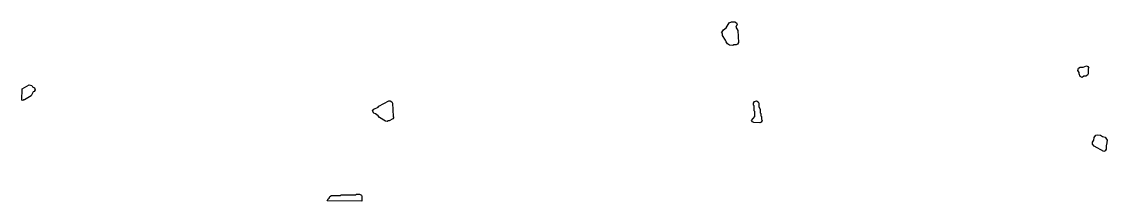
# Model space of a CAD drawing. Header units: millimetres. Extents: x 0 to 1215, y 0 to 201.
import ezdxf

# ---------------------------------------------------------------- set-up
doc = ezdxf.new("R2010")
doc.units = ezdxf.units.MM
doc.layers.add('M', color=7, linetype='Continuous')

msp = doc.modelspace()

# ---------------------------------------------------------------- linework, layer by layer
at = {"layer": 'M'}
for points in [[(792.2, 174.6), (790, 176.1), (788.6, 178.3), (787.9, 180.4), (784.3, 185.4), (784.3, 187.6), (783.5, 188.3), (785.7, 192), (788.6, 194.1), (791.8, 199.5), (794.7, 200.9), (798.3, 200.9), (800.2, 199.8), (800.9, 198.3), (799.5, 194.8), (801.6, 191.2), (802.3, 177.6), (801.2, 175.7), (799.8, 175), (796.9, 175), (796.2, 174.3), (792.2, 174.6)], [(1185, 139.7), (1183.6, 142.6), (1183.6, 144), (1182.1, 146.2), (1182.9, 149.1), (1184.7, 150.2), (1188.3, 150.2), (1191.9, 151.6), (1193.4, 150.9), (1194.5, 149), (1193.8, 148.3), (1193.8, 142.6), (1193, 141.1), (1191.2, 140), (1189.1, 140), (1186.9, 138.6), (1185, 139.7)], [(0, 113.2), (0.4, 125.9), (8.3, 130.2), (11.2, 129.5), (12, 128), (14.5, 127), (15.2, 124.7), (14.1, 122.9), (13, 122.5), (10.5, 117.9), (3.3, 113.6), (1.9, 113.6), (1.2, 112.8), (0, 113.2)], [(407.2, 89.6), (400.4, 93.6), (399, 95.7), (396.1, 97.9), (394, 98.6), (392.8, 101.2), (394, 103), (399, 105.2), (399.7, 106.6), (411.1, 112.3), (412.6, 112.3), (414.5, 111.2), (415.2, 109.8), (415.9, 94.8), (416.7, 94), (415.5, 92.2), (411.2, 90), (409.8, 90), (409.1, 89.3), (407.2, 89.6)], [(819.4, 88.2), (817.9, 89), (817.1, 90.5), (820.7, 94.8), (820.7, 100.4), (820, 101.1), (820, 106.8), (819.3, 107.6), (819.3, 109.8), (820.4, 111.6), (822.6, 112.4), (824.5, 111.2), (825.2, 109.8), (825.2, 106.2), (826.6, 102.6), (826.6, 99.1), (827.3, 98.4), (827.3, 95.5), (828.1, 94.8), (828.1, 91.9), (828.8, 90.5), (827.7, 88.6), (826.2, 87.9), (819.4, 88.2)], [(1200.4, 61.5), (1198.6, 64), (1198.6, 66.2), (1200, 68.4), (1200.7, 71.2), (1202.5, 73.8), (1204, 74.5), (1207.6, 73.8), (1209.8, 72.3), (1212.7, 71.6), (1215.2, 68.3), (1214.5, 63.3), (1213.8, 62.6), (1213.8, 58.3), (1212.7, 56.5), (1211.2, 55.7), (1200.4, 61.5)], [(342.1, 0.4), (342.9, 2.7), (344.3, 3.4), (345, 5.5), (346.9, 6.6), (356.8, 6.6), (357.6, 7.3), (374, 7.3), (374.7, 8.1), (378.3, 8.1), (380.2, 7), (380.9, 5.5), (380.6, 0), (342.1, 0.4)]]:
    msp.add_lwpolyline(points, close=True, dxfattribs=at)

doc.saveas('drawing.dxf')
